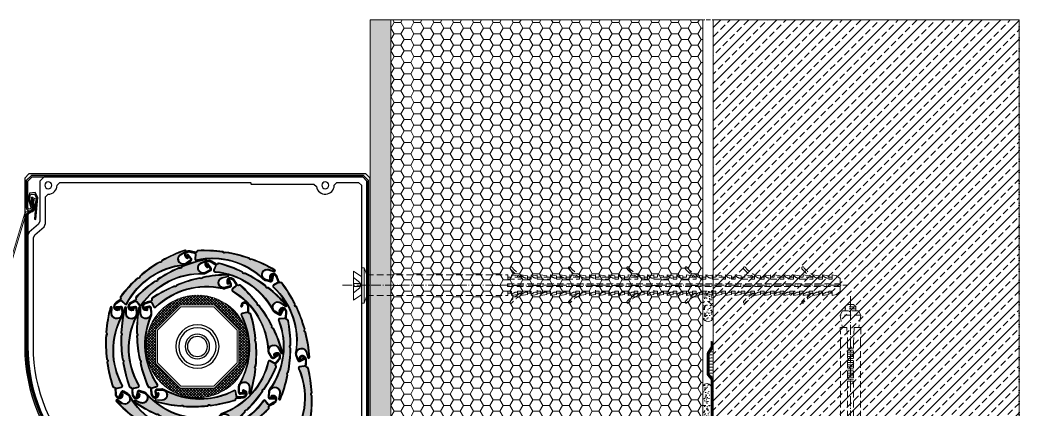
# Model space of a CAD drawing. Header units: millimetres. Extents: x 0 to 7790, y 0 to 17467.
# Drawn here: x 6215.3 to 6695.6, y 10257.9 to 10445 of the extents above; entities that cross this region are included whole.
import ezdxf

# ---------------------------------------------------------------- set-up
doc = ezdxf.new("R2010")
doc.units = ezdxf.units.MM
for name, pattern in [('DIVIDE', [5.3, 2, -1, 0.15, -1, 0.15, -1]), ('gen7a', [6.875, 4.75, -0.875, 0.375, -0.875]), ('HIDDEN2', [4.7625, 3.175, -1.5875]), ('JIS_02_0.7', [1.35, 0.75, -0.6])]:
    doc.linetypes.add(name, pattern=pattern)
doc.layers.get('0').update_dxf_attribs({"lineweight": 15})
for name, color, linetype, lineweight in [('_MB_foil_0.7', 102, 'JIS_02_0.7', 70), ('_MB_foil_obrys_0.09', 106, 'Continuous', 9), ('_MB_hidden_0.09', 125, 'HIDDEN2', 9), ('_MB_konstrukcje_0.15', 251, 'Continuous', 15), ('_MB_kreskowanie_konstrukcje_0.09', 250, 'Continuous', 9), ('_MB_kreskowanie_pancerz_0.09', 137, 'Continuous', 9), ('_MB_kreskowanie_profile_0.09', 7, 'Continuous', 9), ('_MB_kreskowanie_tworzywo_0.09', 34, 'Continuous', 9), ('_MB_ocieplenie_0.09', 51, 'Continuous', 9), ('_MB_osie_0.09', 51, 'gen7a', 9), ('_MB_profile_0.25', 7, 'Continuous', 25), ('_MB_profile_stal_0.15', 181, 'Continuous', 15), ('_MB_profile_tworzywo_0.15', 33, 'Continuous', 15), ('_MB_silikon_0.09', 161, 'Continuous', 9), ('_MB_solid', 7, 'Continuous', 9), ('_MB_urwania_0.09', 133, 'DIVIDE', 9), ('_MB_wkrety_0.09', 20, 'Continuous', 9)]:
    doc.layers.add(name, color=color, linetype=linetype, lineweight=lineweight)
doc.layers.add('_MB_pomocnicze_niedrukowane', color=220, linetype='Continuous', lineweight=15, plot=False)

# ---------------------------------------------------------------- blocks, each defined once
blk = doc.blocks.new('-kolek_10x230')
blk.add_line((227.58, 0.63), (227.58, -0.63))
at = {"layer": '_MB_hidden_0.09'}
for p, q in [((0, 5), (67.8, 5)), ((67.8, 2.92), (67.8, 5)), ((69.55, 5), (72.47, 4.47)), ((69.55, 3.86), (69.55, 5)), ((74.22, 5), (77.15, 4.47)), ((74.22, 3.86), (74.22, 5)), ((78.89, 2.92), (78.89, 5)), ((78.89, 5), (81.82, 4.47)), ((81.82, 2.92), (81.82, 4.94)), ((83.57, 5), (86.49, 4.47)), ((83.57, 3.86), (83.57, 5)), ((88.24, 5), (91.16, 4.47)), ((88.24, 3.86), (88.24, 5)), ((92.91, 2.92), (92.91, 5)), ((92.91, 5), (95.84, 4.47)), ((97.58, 5), (100.51, 4.47)), ((97.58, 3.86), (97.58, 5)), ((102.26, 5), (105.18, 4.47)), ((102.26, 3.86), (102.26, 5)), ((106.93, 2.92), (106.93, 5)), ((106.93, 5), (109.85, 4.47)), ((109.85, 2.92), (109.85, 4.94)), ((111.6, 5), (114.53, 4.47)), ((111.6, 3.86), (111.6, 5)), ((116.28, 5), (119.2, 4.47)), ((116.28, 3.86), (116.28, 5)), ((120.95, 2.92), (120.95, 5)), ((120.95, 5), (123.87, 4.47)), ((125.62, 5), (128.54, 4.47)), ((125.62, 3.86), (125.62, 5)), ((130.29, 5), (133.22, 4.47)), ((130.29, 3.86), (130.29, 5)), ((134.97, 2.92), (134.97, 5)), ((134.97, 5), (137.89, 4.47)), ((137.89, 2.92), (137.89, 4.94)), ((139.64, 5), (142.56, 4.47)), ((139.64, 3.86), (139.64, 5)), ((144.31, 5), (147.24, 4.47)), ((144.31, 3.86), (144.31, 5)), ((148.98, 2.92), (148.98, 5)), ((148.98, 5), (151.91, 4.47)), ((153.66, 5), (156.58, 4.47)), ((153.66, 3.86), (153.66, 5)), ((158.33, 5), (161.25, 4.47)), ((158.33, 3.86), (158.33, 5)), ((163, 2.92), (163, 5)), ((163, 5), (165.93, 4.47)), ((165.93, 2.92), (165.93, 4.94)), ((167.67, 5), (170.6, 4.47)), ((167.67, 3.86), (167.67, 5)), ((172.35, 5), (175.27, 4.47)), ((172.35, 3.86), (172.35, 5)), ((177.02, 2.92), (177.02, 5)), ((177.02, 5), (179.94, 4.47)), ((181.69, 5), (184.62, 4.47)), ((181.69, 3.86), (181.69, 5)), ((186.37, 5), (189.29, 4.47)), ((186.37, 3.86), (186.37, 5)), ((191.04, 2.92), (191.04, 5)), ((191.04, 5), (193.96, 4.47)), ((193.96, 2.92), (193.96, 4.94)), ((195.71, 5), (198.64, 4.47)), ((195.71, 3.86), (195.71, 5)), ((200.38, 5), (203.31, 4.47)), ((200.38, 3.86), (200.38, 5)), ((205.06, 2.92), (205.06, 5)), ((205.06, 5), (207.98, 4.47)), ((209.73, 5), (212.65, 4.47)), ((209.73, 3.86), (209.73, 5)), ((214.4, 5), (217.33, 4.47)), ((214.4, 3.86), (214.4, 5)), ((219.07, 2.92), (219.07, 5)), ((219.07, 5), (222, 4.47)), ((223.75, 5), (225.78, 4.46)), ((223.75, 2.92), (223.75, 5)), ((67.58, -0.63), (67.58, 0.63)), ((67.58, 0.63), (227.58, 0.63)), ((74.22, 3.86), (67.8, 3.86)), ((67.8, 2.92), (74.22, 2.92)), ((72.47, 3.86), (72.47, 4.47)), ((74.22, 2.92), (74.22, 3.86)), ((77.15, 2.92), (77.15, 4.47)), ((78.89, 3.86), (77.15, 3.86)), ((77.15, 2.92), (78.89, 2.92)), ((88.24, 3.86), (81.82, 3.86)), ((81.82, 2.92), (88.24, 2.92)), ((86.49, 3.86), (86.49, 4.47)), ((88.24, 2.92), (88.24, 3.86)), ((91.16, 2.92), (91.16, 4.47)), ((92.91, 3.86), (91.16, 3.86)), ((91.16, 2.92), (92.91, 2.92)), ((95.84, 2.92), (95.84, 4.47)), ((102.26, 3.86), (95.84, 3.86)), ((95.84, 2.92), (102.26, 2.92)), ((100.51, 3.86), (100.51, 4.47)), ((102.26, 2.92), (102.26, 3.86)), ((105.18, 2.92), (105.18, 4.47)), ((106.93, 3.86), (105.18, 3.86)), ((105.18, 2.92), (106.93, 2.92)), ((116.28, 3.86), (109.85, 3.86)), ((109.85, 2.92), (116.28, 2.92)), ((114.53, 3.86), (114.53, 4.47)), ((116.28, 2.92), (116.28, 3.86)), ((119.2, 2.92), (119.2, 4.47)), ((120.95, 3.86), (119.2, 3.86)), ((119.2, 2.92), (120.95, 2.92)), ((123.87, 2.92), (123.87, 4.47)), ((130.29, 3.86), (123.87, 3.86)), ((123.87, 2.92), (130.29, 2.92)), ((128.54, 3.86), (128.54, 4.47)), ((130.29, 2.92), (130.29, 3.86)), ((133.22, 2.92), (133.22, 4.47)), ((134.97, 3.86), (133.22, 3.86)), ((133.22, 2.92), (134.97, 2.92)), ((144.31, 3.86), (137.89, 3.86)), ((137.89, 2.92), (144.31, 2.92)), ((142.56, 3.86), (142.56, 4.47)), ((144.31, 2.92), (144.31, 3.86)), ((147.24, 2.92), (147.24, 4.47)), ((148.98, 3.86), (147.24, 3.86)), ((147.24, 2.92), (148.98, 2.92)), ((151.91, 2.92), (151.91, 4.47)), ((158.33, 3.86), (151.91, 3.86)), ((151.91, 2.92), (158.33, 2.92)), ((156.58, 3.86), (156.58, 4.47)), ((158.33, 2.92), (158.33, 3.86)), ((161.25, 2.92), (161.25, 4.47)), ((163, 3.86), (161.25, 3.86)), ((161.25, 2.92), (163, 2.92)), ((172.35, 3.86), (165.93, 3.86)), ((165.93, 2.92), (172.35, 2.92)), ((170.6, 3.86), (170.6, 4.47)), ((172.35, 2.92), (172.35, 3.86)), ((175.27, 2.92), (175.27, 4.47)), ((177.02, 3.86), (175.27, 3.86)), ((175.27, 2.92), (177.02, 2.92)), ((179.94, 2.92), (179.94, 4.47)), ((186.37, 3.86), (179.94, 3.86)), ((179.94, 2.92), (186.37, 2.92)), ((184.62, 3.86), (184.62, 4.47)), ((186.37, 2.92), (186.37, 3.86)), ((189.29, 2.92), (189.29, 4.47)), ((191.04, 3.86), (189.29, 3.86)), ((189.29, 2.92), (191.04, 2.92)), ((200.38, 3.86), (193.96, 3.86)), ((193.96, 2.92), (200.38, 2.92)), ((198.64, 3.86), (198.64, 4.47)), ((200.38, 2.92), (200.38, 3.86)), ((203.31, 2.92), (203.31, 4.47)), ((205.06, 3.86), (203.31, 3.86)), ((203.31, 2.92), (205.06, 2.92)), ((207.98, 2.92), (207.98, 4.47)), ((214.4, 3.86), (207.98, 3.86)), ((207.98, 2.92), (214.4, 2.92)), ((212.65, 3.86), (212.65, 4.47)), ((214.4, 2.92), (214.4, 3.86)), ((217.33, 2.92), (217.33, 4.47)), ((219.07, 3.86), (217.33, 3.86)), ((217.33, 2.92), (219.07, 2.92)), ((222, 2.92), (222, 4.47)), ((223.75, 3.86), (222, 3.86)), ((222, 2.92), (223.75, 2.92)), ((225.78, 4.46), (227.58, 3.15)), ((227.58, 3.15), (227.58, 0.63)), ((227.58, -0.63), (67.58, -0.63)), ((67.8, -2.92), (69.55, -2.92)), ((67.8, -2.92), (67.8, -5)), ((69.55, -3.86), (67.8, -3.86)), ((69.55, -2.92), (69.55, -5)), ((69.55, -5), (72.47, -4.47)), ((72.47, -2.92), (72.47, -4.47)), ((72.47, -2.92), (74.22, -2.92)), ((74.22, -3.86), (72.47, -3.86)), ((74.22, -2.92), (74.22, -3.86)), ((74.22, -5), (74.22, -3.86)), ((74.22, -5), (77.15, -4.47)), ((77.15, -2.92), (78.89, -2.92)), ((77.15, -2.92), (77.15, -4.47)), ((78.89, -3.86), (77.15, -3.86)), ((78.89, -2.92), (78.89, -5)), ((78.89, -5), (81.82, -4.47)), ((81.82, -2.45), (81.82, -4.47)), ((81.82, -2.92), (83.57, -2.92)), ((83.57, -3.86), (81.82, -3.86)), ((83.57, -2.92), (83.57, -5)), ((83.57, -5), (86.49, -4.47)), ((86.49, -2.92), (86.49, -4.47)), ((86.49, -2.92), (88.24, -2.92)), ((88.24, -3.86), (86.49, -3.86)), ((88.24, -2.92), (88.24, -3.86)), ((88.24, -5), (88.24, -3.86)), ((88.24, -5), (91.16, -4.47)), ((91.16, -2.92), (92.91, -2.92)), ((91.16, -2.92), (91.16, -4.47)), ((92.91, -3.86), (91.16, -3.86)), ((92.91, -2.92), (92.91, -5)), ((92.91, -5), (95.84, -4.47)), ((95.84, -2.92), (97.58, -2.92)), ((95.84, -2.92), (95.84, -4.47)), ((97.58, -3.86), (95.84, -3.86)), ((97.58, -2.92), (97.58, -5)), ((97.58, -5), (100.51, -4.47)), ((100.51, -2.92), (100.51, -4.47)), ((100.51, -2.92), (102.26, -2.92)), ((102.26, -3.86), (100.51, -3.86)), ((102.26, -2.92), (102.26, -3.86)), ((102.26, -5), (102.26, -3.86)), ((102.26, -5), (105.18, -4.47)), ((105.18, -2.92), (106.93, -2.92)), ((105.18, -2.92), (105.18, -4.47)), ((106.93, -3.86), (105.18, -3.86)), ((106.93, -2.92), (106.93, -5)), ((106.93, -5), (109.85, -4.47)), ((109.85, -2.45), (109.85, -4.47)), ((109.85, -2.92), (111.6, -2.92)), ((111.6, -3.86), (109.85, -3.86)), ((111.6, -2.92), (111.6, -5)), ((111.6, -5), (114.53, -4.47)), ((114.53, -2.92), (114.53, -4.47)), ((114.53, -2.92), (116.28, -2.92)), ((116.28, -3.86), (114.53, -3.86)), ((116.28, -2.92), (116.28, -3.86)), ((116.28, -5), (116.28, -3.86)), ((116.28, -5), (119.2, -4.47)), ((119.2, -2.92), (120.95, -2.92)), ((119.2, -2.92), (119.2, -4.47)), ((120.95, -3.86), (119.2, -3.86)), ((120.95, -2.92), (120.95, -5)), ((120.95, -5), (123.87, -4.47)), ((123.87, -2.92), (125.62, -2.92)), ((123.87, -2.92), (123.87, -4.47)), ((125.62, -3.86), (123.87, -3.86)), ((125.62, -2.92), (125.62, -5)), ((125.62, -5), (128.54, -4.47)), ((128.54, -2.92), (128.54, -4.47)), ((128.54, -2.92), (130.29, -2.92)), ((130.29, -3.86), (128.54, -3.86)), ((130.29, -2.92), (130.29, -3.86)), ((130.29, -5), (130.29, -3.86)), ((130.29, -5), (133.22, -4.47)), ((133.22, -2.92), (134.97, -2.92)), ((133.22, -2.92), (133.22, -4.47)), ((134.97, -3.86), (133.22, -3.86)), ((134.97, -2.92), (134.97, -5)), ((134.97, -5), (137.89, -4.47)), ((137.89, -2.45), (137.89, -4.47)), ((137.89, -2.92), (139.64, -2.92)), ((139.64, -3.86), (137.89, -3.86)), ((139.64, -2.92), (139.64, -5)), ((139.64, -5), (142.56, -4.47)), ((142.56, -2.92), (142.56, -4.47)), ((142.56, -2.92), (144.31, -2.92)), ((144.31, -3.86), (142.56, -3.86)), ((144.31, -2.92), (144.31, -3.86)), ((144.31, -5), (144.31, -3.86)), ((144.31, -5), (147.24, -4.47)), ((147.24, -2.92), (148.98, -2.92)), ((147.24, -2.92), (147.24, -4.47)), ((148.98, -3.86), (147.24, -3.86)), ((148.98, -2.92), (148.98, -5)), ((148.98, -5), (151.91, -4.47)), ((151.91, -2.92), (153.66, -2.92)), ((151.91, -2.92), (151.91, -4.47)), ((153.66, -3.86), (151.91, -3.86)), ((153.66, -2.92), (153.66, -5)), ((153.66, -5), (156.58, -4.47)), ((156.58, -2.92), (156.58, -4.47)), ((156.58, -2.92), (158.33, -2.92)), ((158.33, -3.86), (156.58, -3.86)), ((158.33, -2.92), (158.33, -3.86)), ((158.33, -5), (158.33, -3.86)), ((158.33, -5), (161.25, -4.47)), ((161.25, -2.92), (163, -2.92)), ((161.25, -2.92), (161.25, -4.47)), ((163, -3.86), (161.25, -3.86)), ((163, -2.92), (163, -5)), ((163, -5), (165.93, -4.47)), ((165.93, -2.45), (165.93, -4.47)), ((165.93, -2.92), (167.67, -2.92)), ((167.67, -3.86), (165.93, -3.86)), ((167.67, -2.92), (167.67, -5)), ((167.67, -5), (170.6, -4.47)), ((170.6, -2.92), (170.6, -4.47)), ((170.6, -2.92), (172.35, -2.92)), ((172.35, -3.86), (170.6, -3.86)), ((172.35, -2.92), (172.35, -3.86)), ((172.35, -5), (172.35, -3.86)), ((172.35, -5), (175.27, -4.47)), ((175.27, -2.92), (177.02, -2.92)), ((175.27, -2.92), (175.27, -4.47)), ((177.02, -3.86), (175.27, -3.86)), ((177.02, -2.92), (177.02, -5)), ((177.02, -5), (179.94, -4.47)), ((179.94, -2.92), (181.69, -2.92)), ((179.94, -2.92), (179.94, -4.47)), ((181.69, -3.86), (179.94, -3.86)), ((181.69, -2.92), (181.69, -5)), ((181.69, -5), (184.62, -4.47)), ((184.62, -2.92), (184.62, -4.47)), ((184.62, -2.92), (186.37, -2.92)), ((186.37, -3.86), (184.62, -3.86)), ((186.37, -2.92), (186.37, -3.86)), ((186.37, -5), (186.37, -3.86)), ((186.37, -5), (189.29, -4.47)), ((189.29, -2.92), (191.04, -2.92)), ((189.29, -2.92), (189.29, -4.47)), ((191.04, -3.86), (189.29, -3.86)), ((191.04, -2.92), (191.04, -5)), ((191.04, -5), (193.96, -4.47)), ((193.96, -2.92), (195.71, -2.92)), ((193.96, -2.92), (193.96, -4.47)), ((195.71, -3.86), (193.96, -3.86)), ((195.71, -2.92), (195.71, -5)), ((195.71, -5), (198.64, -4.47)), ((198.64, -2.92), (198.64, -4.47)), ((198.64, -2.92), (200.38, -2.92)), ((200.38, -3.86), (198.64, -3.86)), ((200.38, -2.92), (200.38, -3.86)), ((200.38, -5), (200.38, -3.86)), ((200.38, -5), (203.31, -4.47)), ((203.31, -2.92), (205.06, -2.92)), ((203.31, -2.92), (203.31, -4.47)), ((205.06, -3.86), (203.31, -3.86)), ((205.06, -2.92), (205.06, -5)), ((205.06, -5), (207.98, -4.47)), ((207.98, -2.92), (209.73, -2.92)), ((207.98, -2.92), (207.98, -4.47)), ((209.73, -3.86), (207.98, -3.86)), ((209.73, -2.92), (209.73, -5)), ((209.73, -5), (212.65, -4.47)), ((212.65, -2.92), (212.65, -4.47)), ((212.65, -2.92), (214.4, -2.92)), ((214.4, -3.86), (212.65, -3.86)), ((214.4, -2.92), (214.4, -3.86)), ((214.4, -5), (214.4, -3.86)), ((214.4, -5), (217.33, -4.47)), ((217.33, -2.92), (219.07, -2.92)), ((217.33, -2.92), (217.33, -4.47)), ((219.07, -3.86), (217.33, -3.86)), ((219.07, -2.92), (219.07, -5)), ((219.07, -5), (222, -4.47)), ((222, -2.92), (223.75, -2.92)), ((222, -2.92), (222, -4.47)), ((223.75, -3.86), (222, -3.86)), ((223.75, -2.92), (223.75, -5)), ((223.75, -5), (225.78, -4.46)), ((225.78, -4.46), (227.58, -3.15)), ((227.58, -3.15), (227.58, -0.63)), ((0, -5), (67.8, -5))]:
    blk.add_line(p, q, dxfattribs=at)
for centre, radius, start, end in [((69.39, 8.23), 0.545, 61.8752, 221.0226), ((79.24, 15.87), 13.02, 217.9555, 247.3152), ((79.24, 15.87), 11.98, 216.759, 245.2197), ((76.72, 6.08), 2.72, 203.3109, 278.9749), ((81.39, 6.08), 2.72, 203.3109, 278.9749), ((90.74, 6.08), 2.72, 203.3109, 278.9749), ((95.41, 6.08), 2.72, 203.3109, 278.9749), ((97.43, 8.23), 0.545, 61.8752, 221.0226), ((107.28, 15.87), 13.02, 217.9555, 247.3152), ((107.28, 15.87), 11.98, 216.759, 245.2197), ((104.76, 6.08), 2.72, 203.3109, 278.9749), ((109.43, 6.08), 2.72, 203.3109, 278.9749), ((118.77, 6.08), 2.72, 203.3109, 278.9749), ((123.45, 6.08), 2.72, 203.3109, 278.9749), ((125.46, 8.23), 0.545, 61.8752, 221.0226), ((135.31, 15.87), 13.02, 217.9555, 247.3152), ((135.31, 15.87), 11.98, 216.759, 245.2197), ((132.79, 6.08), 2.72, 203.3109, 278.9749), ((137.47, 6.08), 2.72, 203.3109, 278.9749), ((146.81, 6.08), 2.72, 203.3109, 278.9749), ((151.48, 6.08), 2.72, 203.3109, 278.9749), ((153.5, 8.23), 0.545, 61.8752, 221.0226), ((163.35, 15.87), 13.02, 217.9555, 247.3152), ((163.35, 15.87), 11.98, 216.759, 245.2197), ((160.83, 6.08), 2.72, 203.3109, 278.9749), ((165.5, 6.08), 2.72, 203.3109, 278.9749), ((174.85, 6.08), 2.72, 203.3109, 278.9749), ((179.52, 6.08), 2.72, 203.3109, 278.9749), ((181.53, 8.23), 0.545, 61.8752, 221.0226), ((191.39, 15.87), 13.02, 217.9555, 247.3152), ((191.39, 15.87), 11.98, 216.759, 245.2197), ((188.87, 6.08), 2.72, 203.3109, 278.9749), ((193.54, 6.08), 2.72, 203.3109, 278.9749), ((202.88, 6.08), 2.72, 203.3109, 278.9749), ((207.56, 6.08), 2.72, 203.3109, 278.9749), ((209.57, 8.23), 0.545, 61.8752, 221.0226), ((219.42, 15.87), 13.02, 217.9555, 247.3152), ((219.42, 15.87), 11.98, 216.759, 245.2197), ((216.9, 6.08), 2.72, 203.3109, 278.9749), ((221.57, 6.08), 2.72, 203.3109, 278.9749), ((79.24, -15.87), 13.02, 112.6848, 142.0445), ((72.05, -6.08), 2.72, 81.0251, 156.6891), ((76.72, -6.08), 2.72, 81.0251, 156.6891), ((81.39, -6.08), 2.72, 81.0251, 156.6891), ((86.07, -6.08), 2.72, 81.0251, 156.6891), ((90.74, -6.08), 2.72, 81.0251, 156.6891), ((95.41, -6.08), 2.72, 81.0251, 156.6891), ((107.28, -15.87), 13.02, 112.6848, 142.0445), ((100.08, -6.08), 2.72, 81.0251, 156.6891), ((104.76, -6.08), 2.72, 81.0251, 156.6891), ((109.43, -6.08), 2.72, 81.0251, 156.6891), ((114.1, -6.08), 2.72, 81.0251, 156.6891), ((118.77, -6.08), 2.72, 81.0251, 156.6891), ((123.45, -6.08), 2.72, 81.0251, 156.6891), ((135.31, -15.87), 13.02, 112.6848, 142.0445), ((128.12, -6.08), 2.72, 81.0251, 156.6891), ((132.79, -6.08), 2.72, 81.0251, 156.6891), ((137.47, -6.08), 2.72, 81.0251, 156.6891), ((142.14, -6.08), 2.72, 81.0251, 156.6891), ((146.81, -6.08), 2.72, 81.0251, 156.6891), ((151.48, -6.08), 2.72, 81.0251, 156.6891), ((163.35, -15.87), 13.02, 112.6848, 142.0445), ((156.16, -6.08), 2.72, 81.0251, 156.6891), ((160.83, -6.08), 2.72, 81.0251, 156.6891), ((165.5, -6.08), 2.72, 81.0251, 156.6891), ((170.17, -6.08), 2.72, 81.0251, 156.6891), ((174.85, -6.08), 2.72, 81.0251, 156.6891), ((179.52, -6.08), 2.72, 81.0251, 156.6891), ((191.39, -15.87), 13.02, 112.6848, 142.0445), ((184.19, -6.08), 2.72, 81.0251, 156.6891), ((188.87, -6.08), 2.72, 81.0251, 156.6891), ((193.54, -6.08), 2.72, 81.0251, 156.6891), ((198.21, -6.08), 2.72, 81.0251, 156.6891), ((202.88, -6.08), 2.72, 81.0251, 156.6891), ((207.56, -6.08), 2.72, 81.0251, 156.6891), ((219.42, -15.87), 13.02, 112.6848, 142.0445), ((212.23, -6.08), 2.72, 81.0251, 156.6891), ((216.9, -6.08), 2.72, 81.0251, 156.6891), ((221.57, -6.08), 2.72, 81.0251, 156.6891), ((69.39, -8.23), 0.545, 138.9774, 298.1248), ((79.24, -15.87), 11.98, 114.7803, 143.241), ((97.43, -8.23), 0.545, 138.9774, 298.1248), ((107.28, -15.87), 11.98, 114.7803, 143.241), ((125.46, -8.23), 0.545, 138.9774, 298.1248), ((135.31, -15.87), 11.98, 114.7803, 143.241), ((153.5, -8.23), 0.545, 138.9774, 298.1248), ((163.35, -15.87), 11.98, 114.7803, 143.241), ((181.53, -8.23), 0.545, 138.9774, 298.1248), ((191.39, -15.87), 11.98, 114.7803, 143.241), ((209.57, -8.23), 0.545, 138.9774, 298.1248), ((219.42, -15.87), 11.98, 114.7803, 143.241)]:
    blk.add_arc(centre, radius, start, end, dxfattribs=at)
at = {"layer": '_MB_osie_0.09'}
blk.add_line((-11.78, 0), (231.25, 0), dxfattribs=at)
at = {"layer": '_MB_wkrety_0.09'}
for p, q in [((-6.39, -7.25), (-6.39, 6.75)), ((-2.42, 3.97), (-6.39, 6.75)), ((-2.42, 8.25), (-1.39, 8.25)), ((-2.42, 8.25), (-2.42, -8.75)), ((-1.39, -8.75), (-1.39, 8.25)), ((-1.39, 8.25), (0, 5)), ((0, -5), (0, 5)), ((-3.48, 1.28), (-6.4, 3.7)), ((-3.14, 0.75), (-6.39, 0.75)), ((-3.48, 0.75), (-3.48, 1.28)), ((-3.14, 0), (-3.14, 0.75)), ((-3.14, -0.76), (-6.39, -0.76)), ((-3.48, -1.29), (-6.39, -3.71)), ((-2.42, -4.47), (-6.39, -7.25)), ((-3.48, -0.76), (-3.48, -1.29)), ((-3.14, 0), (-3.14, -0.76)), ((-2.42, -8.75), (-1.39, -8.75)), ((-1.39, -8.75), (0, -5))]:
    blk.add_line(p, q, dxfattribs=at)
blk = doc.blocks.new('*U255')
at = {"layer": '_MB_kreskowanie_konstrukcje_0.09'}
h = blk.add_hatch(dxfattribs=at)
h.set_pattern_fill('AR-SAND', color=256, scale=0.05)
h.set_pattern_definition([(37.5, (142.3384, 130), (-0.080002, 2.447066), [0, -1.9304, 0, -2.159, 0, -2.06375]), (7.5, (142.3384, 130), (2.247616, 3.584126), [0, -1.0414, 0, -1.7399, 0, -0.66675]), (327.5, (140.7763, 130), (3.954962, 0.007186), [0, -0.635, 0, -2.286, 0, -2.9845]), (317.5, (140.7763, 130), (3.817782, 1.114647), [0, -0.3175, 0, -1.4986, 0, -1.7145])])
h.paths.add_polyline_path([(-232, 220), (-232, -10), (-80, -10), (-80.3, -10.32), (-80.3, -14.21), (-87, -14.21), (-87, -15.46), (-86.7, -15.78), (-85.46, -15.78), (-85.31, -15.82), (-84.74, -16.15), (-84.3, -15.96), (-84.29, -15.92), (-84, -15.7), (-83.89, -15.7), (-83.74, -15.74), (-83.04, -16.15), (-82.6, -15.96), (-82.59, -15.92), (-82.3, -15.7), (-82.19, -15.7), (-82.04, -15.74), (-81.34, -16.15), (-80.9, -15.96), (-80.3, -16), (-80.3, -18.5), (-80.9, -18.56), (-81.34, -18.36), (-82.04, -18.76), (-82.19, -18.8), (-84.7, -18.8), (-85, -19.1), (-85, -19.7), (-84.7, -20), (-242, -20), (-242, 220)])
h = blk.add_hatch(dxfattribs=at)
h.set_pattern_fill('ANSI33', color=256)
h.set_pattern_definition([(45, (-27, 130), (-4.49013, 4.49013), []), (45, (-22.51, 130), (-4.49013, 4.49013), [3.175, -1.5875])])
h.paths.add_polyline_path([(70, 220), (-77, 220), (-77, 15), (-72, 10), (70, 10)])
h = blk.add_hatch(dxfattribs=at)
h.set_pattern_fill('AR-SAND', color=256, scale=0.05, angle=90)
h.set_pattern_definition([(127.5, (122.6946, 38.0671), (-2.447066, -0.080002), [0, -1.9304, 0, -2.159, 0, -2.06375]), (97.5, (122.6946, 38.067), (-3.584126, 2.247616), [0, -1.0414, 0, -1.7399, 0, -0.66675]), (57.5, (122.6946, 36.505), (-0.007186, 3.954962), [0, -0.635, 0, -2.286, 0, -2.9845]), (47.5, (122.6946, 36.505), (-1.114647, 3.81778), [0, -0.3175, 0, -1.4986, 0, -1.7145])])
edge = h.paths.add_edge_path()
edge.add_line((-77, 90), (-82, 90))
edge.add_line((-82, 90), (-82, 77))
edge.add_arc((-79.5, 77.5), 2.55, 191.3099, 348.6901)
edge.add_line((-77, 77), (-77, 90))
h = blk.add_hatch(dxfattribs=at)
h.set_pattern_fill('AR-SAND', color=256, scale=0.05, angle=90)
h.set_pattern_definition([(127.5, (122.6946, -21.8858), (-2.447066, -0.080002), [0, -1.9304, 0, -2.159, 0, -2.06375]), (97.5, (122.6946, -21.8858), (-3.584126, 2.247616), [0, -1.0414, 0, -1.7399, 0, -0.66675]), (57.5, (122.6946, -23.4479), (-0.007186, 3.954962), [0, -0.635, 0, -2.286, 0, -2.9845]), (47.5, (122.6946, -23.448), (-1.114647, 3.81778), [0, -0.3175, 0, -1.4986, 0, -1.7145])])
edge = h.paths.add_edge_path()
edge.add_arc((-80, 16.94), 2, 176.8547, 363.1453)
edge.add_line((-78, 17.05), (-78, 43.05))
edge.add_arc((-80, 43.16), 2, 356.8547, 543.1453)
edge.add_line((-82, 43.05), (-82, 17.05))
at = {"layer": '_MB_ocieplenie_0.09'}
h = blk.add_hatch(dxfattribs=at)
h.set_pattern_fill('HONEY', color=256)
h.set_pattern_definition([(0, (-77, 130), (4.7625, 2.74963), [3.175, -6.35]), (120, (-77, 130), (-4.7625, 2.74963), [3.175, -6.35]), (60, (-77, 130), (1e-08, 5.49926), [-6.35, 3.175])])
h.paths.add_polyline_path([(-82, 220), (-232, 220), (-232, -10), (-82, -10)])
at = {"layer": '_MB_foil_0.7', "ltscale": 5, "const_width": 1}
blk.add_lwpolyline([(-77.5, 65.5), (-77.5, 63.07, -0.139284), (-77.65, 62.55), (-79.35, 59.79, 0.139284), (-79.5, 59.27), (-79.5, 50.06, 0.173023), (-79.27, 49.43), (-77.73, 47.53, -0.173023), (-77.5, 46.9), (-77.5, 14.68, 0.198912), (-75.89, 10.79, -0.414214), (-75.89, 4.43, 0.198912), (-77.5, 0.54), (-77.5, -10.91)], format="xyb", dxfattribs=at)
at = {"layer": '_MB_foil_obrys_0.09', "ltscale": 5}
for points in [[(-78, 65.5), (-78, 63.07, -0.139284), (-78.07, 62.81), (-79.78, 60.06, 0.139284), (-80, 59.27), (-80, 50.06, 0.173023), (-79.66, 49.11), (-78.11, 47.22, -0.173023), (-78, 46.9), (-78, 14.68, 0.198912), (-76.24, 10.44, -0.414214), (-76.24, 4.78, 0.198912), (-78, 0.54), (-78, -10.91)], [(-77, 65.5), (-77, 63.07, -0.139284), (-77.22, 62.28), (-78.93, 59.53, 0.139284), (-79, 59.27), (-79, 50.06, 0.173023), (-78.89, 49.74), (-77.34, 47.85, -0.173023), (-77, 46.9), (-77, 14.68, 0.198912), (-75.54, 11.15), (-75.54, 11.15, -0.414214), (-75.54, 4.08), (-75.54, 4.08, 0.198912), (-77, 0.54), (-77, -10.91)]]:
    blk.add_lwpolyline(points, format="xyb", dxfattribs=at)
at = {"layer": '_MB_hidden_0.09'}
for p, q in [((-12.5, 83.18), (-13.5, 82.18)), ((-13.5, 80.13), (-13.5, 82.18)), ((-8.5, 82.13), (-13.5, 82.13)), ((-9.5, 83.18), (-12.5, 83.18)), ((-8.5, 82.18), (-9.5, 83.18)), ((-8.5, 80.13), (-8.5, 82.18)), ((-16, 78.13), (-14.85, 80.13)), ((-16, 78.13), (-14.94, 72.13)), ((-6, 78.13), (-16, 78.13)), ((-7.15, 80.13), (-14.85, 80.13)), ((-8.5, 81.13), (-13.5, 81.13)), ((-6, 78.13), (-7.15, 80.13)), ((-6, 78.13), (-7.06, 72.13)), ((-16, 72.13), (-15.75, 64.97)), ((-12.7, 72.13), (-16, 72.13)), ((-12.7, 72.13), (-12.45, 65.03)), ((-9.3, 72.13), (-9.55, 65.03)), ((-6, 72.13), (-9.3, 72.13)), ((-6, 72.13), (-6.25, 64.97)), ((-15.75, 0.35), (-15.75, 64.97)), ((-12.45, 0.35), (-12.45, 65.03)), ((-9.55, 0.35), (-9.55, 65.03)), ((-6.25, 0.35), (-6.25, 64.97)), ((-9.55, 62.21), (-12.45, 62.21)), ((-9.55, 61.25), (-12.45, 61.25)), ((-9.55, 60.25), (-12.45, 60.25)), ((-9.55, 59.25), (-12.45, 59.25)), ((-9.55, 58.25), (-12.45, 58.25)), ((-9.55, 57.25), (-12.45, 57.25)), ((-9.55, 56.25), (-12.45, 56.25)), ((-9.55, 55.25), (-12.45, 55.25)), ((-9.55, 54.25), (-12.45, 54.25)), ((-9.55, 53.25), (-12.45, 53.25)), ((-9.55, 52.25), (-12.45, 52.25)), ((-9.55, 51.25), (-12.45, 51.25)), ((-9.55, 50.25), (-12.45, 50.25)), ((-9.55, 49.25), (-12.45, 49.25)), ((-9.55, 48.25), (-12.45, 48.25)), ((-9.55, 47.25), (-12.45, 47.25)), ((-9.55, 46.25), (-12.45, 46.25))]:
    blk.add_line(p, q, dxfattribs=at)
at = {"layer": '_MB_konstrukcje_0.15'}
for points in [[(-232, 220), (-232, -10)], [(-242, -20), (-242, 220)], [(-232, 220), (-232, -10), (-82, -10), (-82, 220)], [(-82, 90), (-82, 77)], [(70, 10), (-72, 10), (-77, 15), (-77, 47.44)]]:
    blk.add_lwpolyline(points, dxfattribs=at)
for points in [[(-82, 77, 0.819804), (-77, 77), (-77, 90)], [(-82, 17.05, 1.05646), (-78, 17.05), (-78, 43.05, 1.05646), (-82, 43.05), (-82, 17.05)]]:
    blk.add_lwpolyline(points, format="xyb", dxfattribs=at)
at = {"layer": '_MB_osie_0.09'}
blk.add_line((-11, 87.18), (-11, -13.73), dxfattribs=at)
at = {"layer": '_MB_pomocnicze_niedrukowane'}
blk.add_lwpolyline([(-242, -20), (-242, 220), (-232, 220), (-232, -10)], dxfattribs=at)
for points in [[(-82, 220), (-232, 220), (-232, -10), (-82, -10)], [(70, 220), (-77, 220), (-77, 15), (-72, 10), (70, 10)]]:
    blk.add_lwpolyline(points, close=True, dxfattribs=at)
at = {"layer": '_MB_silikon_0.09'}
for centre, start, end in [((-77.97, 48.46), 84.9085, 95.8526), ((-77.96, 49.93), 84.9085, 92.2839), ((-77.96, 51.4), 84.9085, 87.3285), ((-77.97, 45.52), 84.9085, 95.8526), ((-77.97, 46.99), 84.9085, 95.8526), ((-77.94, 44.05), 84.9085, 95.8526), ((-77.94, 42.58), 84.9085, 95.8526), ((-77.93, 41.11), 84.9085, 95.8526), ((-77.86, 39.64), 85.269, 96.2138), ((-77.85, 38.17), 85.269, 90.7925)]:
    blk.add_arc(centre, 10.49, start, end, dxfattribs=at)
at = {"layer": '_MB_urwania_0.09'}
blk.add_lwpolyline([(70, -10), (70, 220), (-242, 220)], dxfattribs=at)
blk = doc.blocks.new("-BSP'165")
at = {"layer": '_MB_profile_0.25'}
blk.add_lwpolyline([(2.5, -166), (2, -166), (0, -164), (0, -2), (2, 0), (164, 0), (166, -2), (166, -83, -0.414214), (83, -166), (33.63, -166)], format="xyb", close=True, dxfattribs=at)
for points in [[(1.5, -165.5), (1.5, -54.7), (1.5, -3.5), (3.5, -1.5), (27.3, -1.5), (156.7, -1.5), (158.7, -3.5), (158.7, -22.71), (159.39, -24.23), (163.81, -28.03), (164.5, -29.55), (164.5, -83, -0.414214), (83, -164.5), (36.77, -164.5), (36.27, -164.63), (34.13, -165.87), (33.9, -166)], [(1.5, -160.22), (31.8, -160.22), (36.89, -160.22), (51.15, -160.22), (52.39, -159.28, -0.86563), (60.78, -160.5), (62.08, -161.82), (83, -161.82, 0.414214), (161.82, -83), (161.82, -30.78), (161.12, -29.26), (156.71, -25.46), (156.02, -23.94), (156.02, -11.08), (154.7, -9.78, -0.414214), (150.42, -5.5), (149.12, -4.18), (57.48, -4.18), (57.28, -4.38), (57.28, -4.78), (57.08, -4.98), (27.03, -4.98), (25.74, -6.1, -0.931945), (17.22, -5.5), (15.92, -4.18), (5.48, -4.18), (4.18, -5.48), (4.18, -57.48), (4.18, -126.35), (4.18, -131.78), (4.18, -160.22)], [(4.18, -130.01), (5.15, -130.01, 0.092765), (33.48, -159.22), (33.48, -160.22)]]:
    blk.add_lwpolyline(points, format="xyb", dxfattribs=at)
for centre, radius in [((21.5, -5.5), 1.65), ((154.7, -5.5), 1.65), ((83, -83), 10.4), ((83, -83), 9), ((83, -83), 5.9), ((83, -83), 4.81), ((56.5, -160.5), 1.65)]:
    blk.add_circle(centre, radius, dxfattribs=at)
blk = doc.blocks.new("-SK'G'165_a")
at = {"layer": '_MB_kreskowanie_profile_0.09'}
h = blk.add_hatch(dxfattribs=at)
h.set_pattern_fill('JIS_WOOD', color=256, scale=0.5)
h.set_pattern_definition([(45, (-82.25, 82.25), (-25, 25), [])])
h.paths.add_polyline_path([(79.5, 81.5), (81.5, 79.5), (81.5, 66.75), (81.05, 66.06), (80.25, 66.19), (80.04, 66.98), (81.38, 71.11), (80.65, 73.68), (78, 73.98), (76.71, 71.64), (77.63, 61.08), (78.38, 61.15), (77.46, 71.71), (78.34, 73.32), (80.17, 73.11), (80.67, 71.34), (79.32, 67.22, 1.171501), (82.25, 66.75), (82.25, 79.81), (79.81, 82.25), (-79.81, 82.25), (-82.25, 79.81), (-82.25, -67.11), (-82.29, -67.39), (-82.96, -73.86), (-83, -74.14), (-83, -81, 1), (-79, -81), (-79, -76), (-79.75, -76), (-79.75, -81), (-80.37, -82.08), (-81.62, -82.08), (-82.25, -81), (-82.25, -74.25), (-82.21, -73.97), (-81.54, -67.5), (-81.5, -67.21), (-81.5, 79.5), (-79.5, 81.5)])
at = {"layer": '_MB_solid'}
h = blk.add_hatch(color=256, dxfattribs=at)
h.dxf.hatch_style = 1
edge = h.paths.add_edge_path()
edge.add_line((81.5, 79.5), (81.5, 66.75))
edge.add_line((81.5, 66.75), (81.05, 66.06))
edge.add_line((81.05, 66.06), (80.25, 66.19))
edge.add_line((80.25, 66.19), (80.04, 66.98))
edge.add_line((80.04, 66.98), (81.38, 71.11))
edge.add_line((81.38, 71.11), (80.65, 73.68))
edge.add_line((80.65, 73.68), (78, 73.98))
edge.add_line((78, 73.98), (76.71, 71.64))
edge.add_line((76.71, 71.64), (77.63, 61.08))
edge.add_line((77.63, 61.08), (78.38, 61.15))
edge.add_line((78.38, 61.15), (77.46, 71.71))
edge.add_line((77.46, 71.71), (78.34, 73.32))
edge.add_line((78.34, 73.32), (80.17, 73.11))
edge.add_line((80.17, 73.11), (80.67, 71.34))
edge.add_line((80.67, 71.34), (79.32, 67.22))
edge.add_arc((80.75, 66.75), 1.5, 161.937, 360)
edge.add_line((82.25, 66.75), (82.25, 79.81))
edge.add_line((82.25, 79.81), (79.81, 82.25))
edge.add_line((79.81, 82.25), (-79.81, 82.25))
edge.add_line((-79.81, 82.25), (-82.25, 79.81))
edge.add_line((-82.25, 79.81), (-82.25, -67.11))
edge.add_line((-82.25, -67.11), (-82.29, -67.39))
edge.add_line((-82.29, -67.39), (-82.96, -73.86))
edge.add_line((-82.96, -73.86), (-83, -74.14))
edge.add_line((-83, -74.14), (-83, -81))
edge.add_arc((-81, -81), 2, 180, 360)
edge.add_line((-79, -81), (-79, -76))
edge.add_line((-79, -76), (-79.75, -76))
edge.add_line((-79.75, -76), (-79.75, -81))
edge.add_line((-79.75, -81), (-80.37, -82.08))
edge.add_line((-80.37, -82.08), (-81.62, -82.08))
edge.add_line((-81.62, -82.08), (-82.25, -81))
edge.add_line((-82.25, -81), (-82.25, -74.25))
edge.add_line((-82.25, -74.25), (-82.21, -73.97))
edge.add_line((-82.21, -73.97), (-81.54, -67.5))
edge.add_line((-81.54, -67.5), (-81.5, -67.21))
edge.add_line((-81.5, -67.21), (-81.5, 79.5))
edge.add_line((-81.5, 79.5), (-79.5, 81.5))
edge.add_line((-79.5, 81.5), (79.5, 81.5))
edge.add_line((79.5, 81.5), (81.5, 79.5))
at = {"layer": '_MB_profile_0.25'}
blk.add_lwpolyline([(79.81, 82.25), (82.25, 79.81), (82.25, 66.75, -1.171501), (79.32, 67.22), (80.67, 71.34), (80.17, 73.11), (78.34, 73.32), (77.46, 71.71), (78.38, 61.15), (77.63, 61.08), (76.71, 71.64), (78, 73.98), (80.65, 73.68), (81.38, 71.11), (80.04, 66.98), (80.25, 66.19), (81.05, 66.06), (81.5, 66.75), (81.5, 79.5), (79.5, 81.5), (-79.5, 81.5), (-81.5, 79.5), (-81.5, -67.21), (-81.54, -67.5), (-82.21, -73.97), (-82.25, -74.25), (-82.25, -81), (-81.62, -82.08), (-80.37, -82.08), (-79.75, -81), (-79.75, -76), (-79, -76), (-79, -81, -1), (-83, -81), (-83, -74.14), (-82.96, -73.86), (-82.29, -67.39), (-82.25, -67.11), (-82.25, 79.81), (-79.81, 82.25)], format="xyb", close=True, dxfattribs=at)
blk = doc.blocks.new("-SKP'D'MKT'165")
at = {"layer": '_MB_kreskowanie_profile_0.09'}
h = blk.add_hatch(dxfattribs=at)
h.set_pattern_fill('JIS_WOOD', color=256, scale=0.125)
h.set_pattern_definition([(45, (-1776.58411, -345.47922), (-0.0625, 0.0625), [])])
h.paths.add_polyline_path([(20.56, 15.77, 0.267949), (20.34, 16.14), (19.91, 16.39, -0.300966), (19.79, 16.64), (19.95, 17.95), (19.76, 17.97), (19.6, 16.66, 0.300966), (19.82, 16.23), (20.25, 15.98, -0.267949), (20.38, 15.77), (20.38, 0, -0.414214), (0, -20.38), (-5.3, -20.38), (-5.37, -20.39), (-7.43, -20.99), (-7.5, -21), (-9.19, -21), (-9.46, -20.84), (-9.46, -20.53), (-9.19, -20.38), (-7.94, -20.38), (-7.94, -20.19), (-9.19, -20.19, 1), (-9.19, -21.19), (-7.47, -21.19), (-7.4, -21.18), (-5.35, -20.57), (-5.28, -20.56), (0, -20.56, 0.414214), (20.56, 0)])
at = {"layer": '_MB_solid'}
h = blk.add_hatch(color=256, dxfattribs=at)
h.dxf.hatch_style = 1
h.paths.add_polyline_path([(20.56, 15.77, 0.267949), (20.34, 16.14), (19.91, 16.39, -0.300966), (19.79, 16.64), (19.95, 17.95), (19.76, 17.97), (19.6, 16.66, 0.300966), (19.82, 16.23), (20.25, 15.98, -0.267949), (20.38, 15.77), (20.38, 0, -0.414214), (0, -20.38), (-5.3, -20.38), (-5.37, -20.39), (-7.43, -20.99), (-7.5, -21), (-9.19, -21), (-9.46, -20.84), (-9.46, -20.53), (-9.19, -20.38), (-7.94, -20.38), (-7.94, -20.19), (-9.19, -20.19, 1), (-9.19, -21.19), (-7.47, -21.19), (-7.4, -21.18), (-5.35, -20.57), (-5.28, -20.56), (0, -20.56, 0.414214), (20.56, 0)])
blk.add_line((-9.69, -20.69), (-9.69, -20.69))
at = {"layer": '_MB_profile_0.25'}
blk.add_lwpolyline([(-9.19, -20.19, 1), (-9.19, -21.19), (-7.47, -21.19), (-7.4, -21.18), (-5.35, -20.57), (-5.28, -20.56), (0, -20.56, 0.414214), (20.56, 0), (20.56, 15.77, 0.267949), (20.34, 16.14), (19.91, 16.39, -0.300966), (19.79, 16.64), (19.95, 17.95), (19.76, 17.97), (19.6, 16.66, 0.300966), (19.82, 16.23), (20.25, 15.98, -0.267949), (20.38, 15.77), (20.38, 0, -0.414214), (0, -20.38), (-5.3, -20.38), (-5.37, -20.39), (-7.43, -20.99), (-7.5, -21), (-9.19, -21), (-9.46, -20.84), (-9.46, -20.53), (-9.19, -20.38), (-7.94, -20.38), (-7.94, -20.19)], format="xyb", close=True, dxfattribs=at)
blk = doc.blocks.new("-SKP'D'MKT'165_rewizja")
at = {"layer": '_MB_pomocnicze_niedrukowane'}
blk.add_lwpolyline([(17.63, -25.6, 0.414214), (27.58, 1.72), (20.92, 16.01, 0.267949), (20.56, 16.26), (20.06, 16.3, -0.300966), (19.85, 16.48), (19.44, 17.73), (19.26, 17.67), (19.67, 16.42, 0.300966), (20.05, 16.12), (20.54, 16.07, -0.267949), (20.75, 15.93), (27.41, 1.64, -0.414214), (17.55, -25.43)], format="xyb", dxfattribs=at)
blk = doc.blocks.new("-PW'40")
at = {"layer": '_MB_kreskowanie_tworzywo_0.09', "transparency": 33554687}
h = blk.add_hatch(dxfattribs=at)
h.set_pattern_fill('NET', color=256, scale=0.3, angle=315)
h.set_pattern_definition([(315, (17544.3199, -3264.4483), (0.67351921, 0.67351921), []), (45, (17544.3199, -3264.4483), (-0.67351921, 0.67351921), [])])
h.paths.add_polyline_path([(-24.62, 1.72, 0.014468), (-24.68, -0.29, 0.994043), (24.68, 0, 0.965686)])
h.paths.add_polyline_path([(-8.28, 20), (8.28, 20), (20, 8.28), (20, -8.28), (8.28, -20), (-8.28, -20), (-20, -8.28), (-20, 8.28)], flags=16)
h.paths.add_polyline_path([(-7.91, 19.1), (7.91, 19.1), (19.1, 7.91), (19.1, -7.91), (7.91, -19.1), (-7.91, -19.1), (-19.1, -7.91), (-19.1, 7.91)], flags=0)
h.paths.add_polyline_path([(10.5, 0, -1), (-10.5, 0, -1)], flags=0)
h.paths.add_polyline_path([(9.1, 0, -1), (-9.1, 0, -1)], flags=0)
h.paths.add_polyline_path([(5.75, 0, -1), (-5.75, 0, -1)], flags=0)
h.paths.add_polyline_path([(5.61, 0, -1), (-5.61, 0, -1)], flags=0)
h.paths.add_polyline_path([(4.6, 0, -1), (-4.6, 0, -1)], flags=0)
at = {"layer": '_MB_profile_tworzywo_0.15'}
blk.add_lwpolyline([(8.28, 20), (20, 8.28), (20, -8.28), (8.28, -20), (-8.28, -20), (-20, -8.28), (-20, 8.28), (-8.28, 20)], close=True, dxfattribs=at)
blk.add_circle((0, 0), 24.68, dxfattribs=at)
blk = doc.blocks.new('-SW40')
at = {"layer": '_MB_kreskowanie_konstrukcje_0.09', "transparency": 33554687}
h = blk.add_hatch(dxfattribs=at)
h.set_pattern_fill('STEEL', color=256, scale=0.8)
h.set_pattern_definition([(45, (0, 0), (-179.6, 179.6), []), (45, (0, 127), (-179.6, 179.6), [])])
h.paths.add_polyline_path([(-8.28, 20), (-20, 8.28), (-20, -8.28), (-8.28, -20), (8.28, -20), (20, -8.28), (20, 8.28), (8.28, 20)])
h.paths.add_polyline_path([(7.91, 19.1), (19.1, 7.91), (19.1, -7.91), (7.91, -19.1), (-7.91, -19.1), (-19.1, -7.91), (-19.1, 7.91), (-7.91, 19.1)], flags=16)
at = {"layer": '_MB_profile_stal_0.15'}
for points in [[(8.28, 20), (20, 8.28), (20, -8.28), (8.28, -20), (-8.28, -20), (-20, -8.28), (-20, 8.28), (-8.28, 20)], [(7.91, 19.1), (19.1, 7.91), (19.1, -7.91), (7.91, -19.1), (-7.91, -19.1), (-19.1, -7.91), (-19.1, 7.91), (-7.91, 19.1)]]:
    blk.add_lwpolyline(points, close=True, dxfattribs=at)
blk = doc.blocks.new('-PA39')
at = {"layer": '_MB_kreskowanie_pancerz_0.09', "transparency": 33554585}
h = blk.add_hatch(color=256, dxfattribs=at)
h.dxf.hatch_style = 1
h.paths.add_polyline_path([(0.08, -3.92), (0.08, -3.56), (-0.21, -3.35), (-2.42, -2.96), (-2.89, -2.68), (-3.08, -2.17), (-3.08, -2.73), (-3.21, -3.09), (-3.5, -3.33), (-3.76, -3.38), (-4.03, -3.45), (-4.19, -3.68, 0.044368), (-6.5, -15.3), (-6.22, -15.9), (-6.22, -16.32), (-6.65, -16.94, 0.042294), (-6.63, -28.24), (-6.25, -28.78), (-6.2, -29.27), (-6.47, -29.88, 0.044817), (-4.07, -41.65), (-3.94, -41.78), (-3.76, -41.75), (-3.68, -41.57), (-3.9, -38.71, -0.766351), (1.06, -37.37, -0.253133)])
at = {"layer": '_MB_kreskowanie_profile_0.09', "transparency": 33554687}
h = blk.add_hatch(dxfattribs=at)
h.set_pattern_fill('JIS_WOOD', color=256, scale=0.5)
h.paths.add_polyline_path([(0.34, -4.05, 0.502547), (-0.16, -3.05), (-2.37, -2.66, -0.36397), (-2.78, -2.17), (-2.78, -0.04, -0.246375), (-1.96, 1.52, -0.481874), (-0.32, 1.02), (-0.6, 0.91), (-0.35, 0.3, 1.048388), (0.49, 0.63), (0.24, 1.25, 0.482214), (-2.31, 2.01, 0.245225), (-3.38, -0.04, 0.000007), (-3.38, -2.73, -0.412816), (-3.73, -3.08, 0.182105), (-4.25, -3.25, 0.150998), (-4.48, -3.59, 0.044662), (-6.8, -15.35), (-6.5, -16.03), (-6.52, -16.22), (-6.95, -16.84, 0.042903), (-6.92, -28.35), (-6.55, -28.87), (-6.51, -29.24), (-6.78, -29.84, 0.045251), (-4.36, -41.73, 0.854235), (-3.38, -41.6), (-3.59, -38.89, -0.436263), (-1.25, -36.35, -0.415132), (1.12, -38.71), (1.12, -40.99, -0.414214), (0.72, -41.39), (-1.41, -41.02, 1.095607), (-1.48, -41.81), (0.64, -41.99, 0.438424), (1.72, -40.99), (1.72, -38.71, 0.132077), (1.32, -37.22, -0.253143)])
h.paths.add_polyline_path([(1.06, -37.38, 0.766975), (-3.9, -38.71), (-3.68, -41.57), (-3.76, -41.75), (-3.94, -41.78), (-4.07, -41.65, -0.044817), (-6.47, -29.88), (-6.2, -29.27), (-6.25, -28.78), (-6.63, -28.24, -0.042294), (-6.65, -16.94), (-6.22, -16.32), (-6.22, -15.9), (-6.5, -15.3, -0.044368), (-4.19, -3.68), (-4.03, -3.45), (-3.76, -3.38), (-3.5, -3.33), (-3.21, -3.09), (-3.08, -2.73), (-3.08, -2.17), (-2.89, -2.68), (-2.42, -2.96), (-0.21, -3.35), (0.08, -3.56), (0.08, -3.92, 0.253165)], flags=16)
at = {"layer": '_MB_solid', "transparency": 33554687}
h = blk.add_hatch(color=256, dxfattribs=at)
h.dxf.hatch_style = 1
h.paths.add_polyline_path([(-2.78, -0.04, -0.246375), (-1.96, 1.52, -0.481874), (-0.32, 1.02), (-0.6, 0.91), (-0.35, 0.3, 1.048388), (0.49, 0.63), (0.24, 1.25, 0.482214), (-2.31, 2.01, 0.245225), (-3.38, -0.04, 0.000007), (-3.38, -2.73, -0.412816), (-3.73, -3.08, 0.182105), (-4.25, -3.25, 0.150998), (-4.48, -3.59, 0.044662), (-6.8, -15.35), (-6.5, -16.03), (-6.52, -16.22), (-6.95, -16.84, 0.042903), (-6.92, -28.35), (-6.55, -28.87), (-6.51, -29.24), (-6.78, -29.84, 0.045251), (-4.36, -41.73, 0.854235), (-3.38, -41.6), (-3.59, -38.89, -0.436263), (-1.25, -36.35, -0.415132), (1.12, -38.71), (1.12, -40.99, -0.414214), (0.72, -41.39), (-1.41, -41.02, 1.095607), (-1.48, -41.81), (0.64, -41.99, 0.438424), (1.72, -40.99), (1.72, -38.71, 0.132077), (1.32, -37.22, -0.253143), (0.34, -4.05, 0.502547), (-0.16, -3.05), (-2.37, -2.66, -0.36397), (-2.78, -2.17)])
h.paths.add_polyline_path([(-3.08, -2.17), (-2.89, -2.68), (-2.42, -2.96), (-0.21, -3.35), (0.08, -3.56), (0.08, -3.92, 0.253165), (1.06, -37.38, 0.766975), (-3.9, -38.71), (-3.68, -41.57), (-3.76, -41.75), (-3.94, -41.78), (-4.07, -41.65, -0.044817), (-6.47, -29.88), (-6.2, -29.27), (-6.25, -28.78), (-6.63, -28.24, -0.042294), (-6.65, -16.94), (-6.22, -16.32), (-6.22, -15.9), (-6.5, -15.3, -0.044368), (-4.19, -3.68), (-4.03, -3.45), (-3.76, -3.38), (-3.5, -3.33), (-3.21, -3.09), (-3.08, -2.73)], flags=16)
at = {"layer": '_MB_profile_0.25'}
blk.add_lwpolyline([(-1.48, -41.81, -1.095607), (-1.41, -41.02), (0.72, -41.39, 0.414214), (1.12, -40.99), (1.12, -38.71, 0.415248), (-1.25, -36.35, 0.436263), (-3.59, -38.89), (-3.38, -41.6, -0.854235), (-4.36, -41.73, -0.045251), (-6.78, -29.84), (-6.51, -29.24), (-6.55, -28.87), (-6.92, -28.35, -0.042903), (-6.95, -16.84), (-6.52, -16.22), (-6.5, -16.03), (-6.8, -15.35, -0.044662), (-4.48, -3.59, -0.150998), (-4.25, -3.25, -0.182105), (-3.73, -3.08, 0.412816), (-3.38, -2.73, -0.000007), (-3.38, -0.04, -0.245225), (-2.31, 2.01, -0.482214), (0.24, 1.25), (0.49, 0.63, -1.048388), (-0.35, 0.3), (-0.6, 0.91), (-0.32, 1.02, 0.481874), (-1.96, 1.52, 0.246375), (-2.78, -0.04), (-2.78, -2.17, 0.36397), (-2.37, -2.66), (-0.16, -3.05, -0.502546), (0.34, -4.05, 0.253143), (1.32, -37.22, -0.132077), (1.72, -38.71), (1.72, -40.99, -0.438424), (0.64, -41.99)], format="xyb", close=True, dxfattribs=at)
blk.add_lwpolyline([(1.06, -37.38, 0.766663), (-3.9, -38.71), (-3.68, -41.57), (-3.76, -41.75), (-3.94, -41.78), (-4.07, -41.65, -0.044817), (-6.47, -29.88), (-6.2, -29.27), (-6.25, -28.78), (-6.63, -28.24, -0.042294), (-6.65, -16.94), (-6.22, -16.32), (-6.22, -15.9), (-6.5, -15.3, -0.044368), (-4.19, -3.68), (-4.03, -3.45), (-3.76, -3.38), (-3.5, -3.33), (-3.21, -3.09), (-3.08, -2.73), (-3.08, -2.17), (-2.89, -2.68), (-2.42, -2.96), (-0.21, -3.35), (0.08, -3.56), (0.08, -3.92, 0.253149), (1.06, -37.38)], format="xyb", dxfattribs=at)
blk = doc.blocks.new("-PA39_PPMO53_SKP'165")
for p, rotation in [((4.08, 42.52), 284.0410670679857), ((37.09, 18.15), 234.0347696138884), ((-5.32, 38.01), 301.7205558331788), ((30.34, 17.94), 241.2867221548404), ((-35.53, 32.18), 339.5091362148643), ((-15.18, 29.94), 327.5852778650159), ((23.69, 17.78), 252.6666360565293), ((18.75, -22.57), 173.1498343547709), ((-39.86, 16.32), 5.567682566355526), ((27.85, -22.93), 176.3046066198934), ((35.97, -22.94), 178.0385009170532), ((-49.33, -6.8), 3.060910489387033), ((-37.02, -4.51), 39.7081979608466), ((-35.58, -24.57), 61.6257128295377), ((-21.79, -21.59), 88.87688895542706), ((-10.86, -35.9), 108.3414433929157), ((0.66, -43.87), 120.3007518870889)]:
    blk.add_blockref('-PA39', p, dxfattribs=dict(rotation=rotation))
blk.add_blockref('-PA39', (-21.53, 18.88))
blk = doc.blocks.new('*U400')
for name, p in [("-BSP'165", (0, 166)), ("-SK'G'165_a", (83, 83)), ("-PA39_PPMO53_SKP'165", (83.2, 83.21)), ("-PW'40", (83, 83)), ('-SW40', (83, 83))]:
    blk.add_blockref(name, p)
at = {"xscale": 4, "yscale": 4, "zscale": 4, "rotation": 351.8605778727855}
blk.add_blockref("-SKP'D'MKT'165_rewizja", (74.28, 95.09), dxfattribs=at)
at = {"xscale": 4, "yscale": 4, "zscale": 4}
blk.add_blockref("-SKP'D'MKT'165", (83, 83), dxfattribs=at)

msp = doc.modelspace()

# ---------------------------------------------------------------- block references
for name, p in [('*U255', (6625.633, 10225)), ('-kolek_10x230', (6382.133, 10317.529))]:
    msp.add_blockref(name, p)
at = {"extrusion": (0, 0, -1), "zscale": -1}
msp.add_blockref('*U400', (-6383.633, 10205), dxfattribs=at)

doc.saveas('drawing.dxf')
